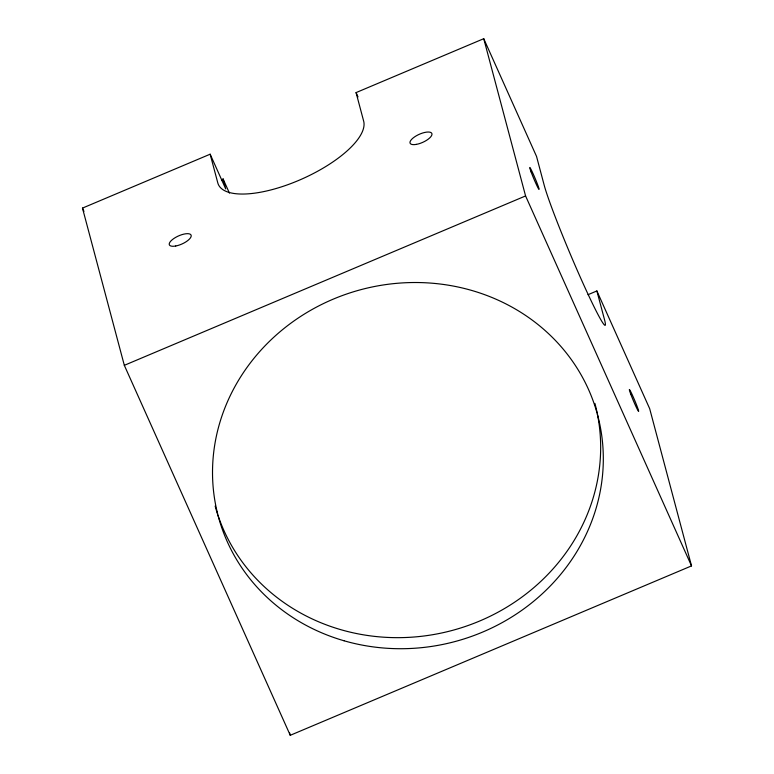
<?xml version="1.0" encoding="UTF-8"?>
<svg xmlns="http://www.w3.org/2000/svg" width="774" height="774" viewBox="0 0 774 774"><rect width="100%" height="100%" fill="white"/><g stroke="black" fill="none" stroke-linecap="round" stroke-linejoin="round"><path stroke-width="1.16" d="M221.528 180.565L223.067 178.92L229.433 193.113M588.027 294.691L596.88 290.947L649.676 408.672L691.521 565.9L290.26 735.3L124.324 365.328L82.479 208.1L210.151 154.2L225.727 188.924L223.067 178.92M210.151 154.2L217.765 182.79A79.316 29.248 -24.2 0 0 298.329 180.574A79.316 29.248 -24.2 0 0 363.674 121.189L356.069 92.599L483.74 38.7L536.537 156.416L544.141 185.005A79.316 4.421 67.1 0 0 581.922 280.865A79.316 4.421 67.1 0 0 604.484 319.536L596.88 290.947M124.324 365.328L525.575 195.938L483.74 38.7M525.575 195.938L691.521 565.9M356.069 92.599L358.014 96.934M82.479 208.1L83.96 211.399M289.64 732.968L290.26 735.3M597.354 413.897A196.702 182.5 -14.9 0 1 451.997 630.5A196.702 182.5 -14.9 0 1 217.939 515.232M217.562 514.1A196.702 182.5 -14.9 0 1 215.153 506.09M594.916 403.428A196.702 182.5 -14.9 0 1 597.122 412.726M630.636 393.831A11.9 0.668 67.1 0 0 638.482 411.313A11.9 0.668 67.1 0 0 632.851 396.143A11.9 0.668 67.1 0 0 630.636 393.831M175.746 245.997A11.9 4.383 -24.2 0 0 191.168 235.354A11.9 4.383 -24.2 0 0 173.773 238.566A11.9 4.383 -24.2 0 0 175.746 245.997M344.062 640.775A196.306 182.132 -14.9 0 0 599.773 424.239A196.306 182.132 -14.9 0 0 279.917 331.833A196.306 182.132 -14.9 0 0 344.062 640.775M416.499 144.361A11.9 4.383 -24.2 0 0 431.931 133.708A11.9 4.383 -24.2 0 0 414.525 136.93A11.9 4.383 -24.2 0 0 416.499 144.361M531.07 171.857A11.9 0.668 67.1 0 0 538.917 189.33A11.9 0.668 67.1 0 0 533.286 174.16A11.9 0.668 67.1 0 0 531.07 171.857"/></g></svg>
